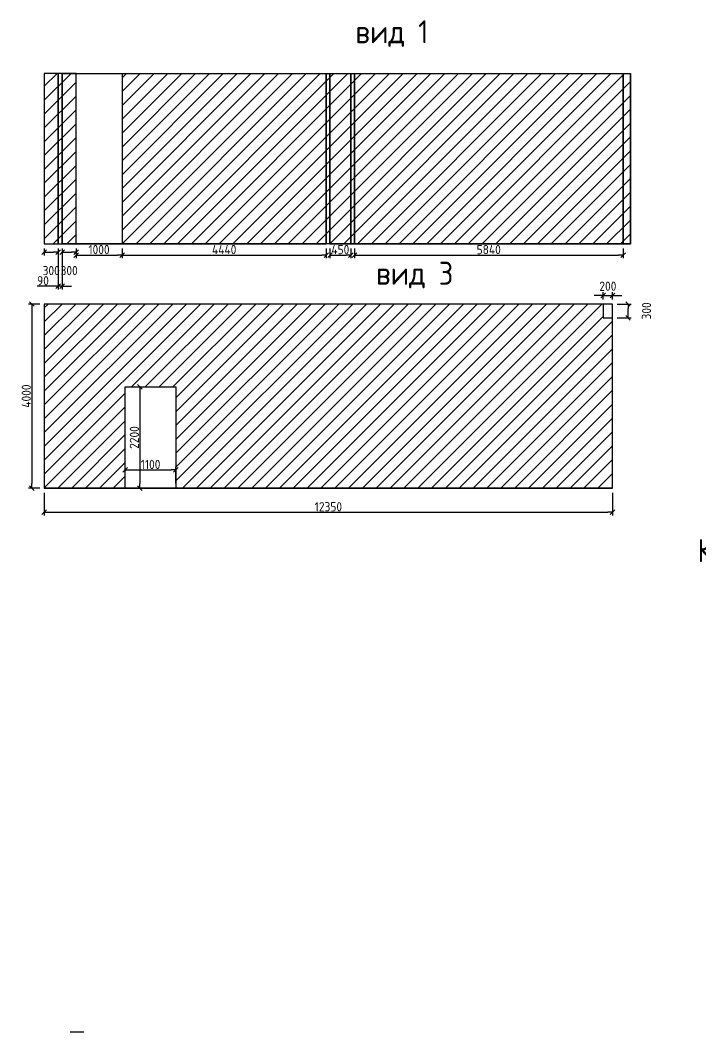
# Model space of a CAD drawing. Header units: millimetres. Extents: x -24360 to 609566, y -391049 to 148426.
# Drawn here: x 278849 to 293641, y -236044 to -214072 of the extents above; entities that cross this region are included whole.
import ezdxf

# ---------------------------------------------------------------- set-up
doc = ezdxf.new("R2010")
doc.units = ezdxf.units.MM
doc.layers.get('Defpoints').update_dxf_attribs({"color": 140})
for name, color, linetype, lineweight in [('осново', 7, 'Continuous', 30), ('Уголки', 1, 'Continuous', 30), ('Штриховка', 7, 'Continuous', 30)]:
    doc.layers.add(name, color=color, linetype=linetype, lineweight=lineweight)
doc.styles.add('СПДС', font='isocpeur.ttf', dxfattribs={"width": 0.9})
doc.dimstyles.new('Размера А3', dxfattribs={"dimtxt": 200, "dimasz": 100, "dimexe": 70, "dimexo": 100, "dimgap": 20, "dimtad": 1, "dimdec": 0, "dimrnd": 10, "dimzin": 0, "dimdsep": 46, "dimtxsty": 'СПДС', "dimblk": 'ARROWHEAD_6', "dimcen": 1, "dimclrd": 256, "dimclre": 256, "dimclrt": 256, "dimazin": 0, "dimtfac": 1, "dimtdec": 0, "dimtmove": 2, "dimatfit": 3, "dimfxl": 1, "dimtolj": 1, "dimtzin": 0, "dimarcsym": 0})

# ---------------------------------------------------------------- blocks, each defined once
blk = doc.blocks.new('ARROWHEAD_6')
at = {"color": 0, "linetype": 'Continuous'}
for p, q in [((0, 0), (-1, 0)), ((-0.5, -0.5), (0.5, 0.5))]:
    blk.add_line(p, q, dxfattribs=at)
blk = doc.blocks.new('*D731')
at = {"lineweight": -2, "transparency": 16777216}
for p, q in [((279372, -219028), (279372, -219180)), ((279672, -219028), (279672, -219180)), ((279472, -219110), (279572, -219110))]:
    blk.add_line(p, q, dxfattribs=at)
at = {"layer": 'Defpoints', "color": 0, "lineweight": 15, "transparency": 16777216}
for p in [(279372, -218928), (279672, -218928), (279672, -219110)]:
    blk.add_point(p, dxfattribs=at)
at = {"lineweight": -2, "transparency": 16777216, "xscale": 100, "yscale": 100, "zscale": 100, "rotation": 180}
blk.add_blockref('ARROWHEAD_6', (279372, -219110), dxfattribs=at)
at = {"lineweight": -2, "transparency": 16777216, "xscale": 100, "yscale": 100, "zscale": 100}
blk.add_blockref('ARROWHEAD_6', (279672, -219110), dxfattribs=at)
at = {"transparency": 16777216, "insert": (279522, -219510), "char_height": 200, "attachment_point": 5, "style": 'СПДС'}
blk.add_mtext('\\A1;300', dxfattribs=at)
blk = doc.blocks.new('*D732')
at = {"lineweight": -2, "transparency": 16777216}
for p, q in [((279672, -219028), (279672, -219920)), ((279762, -219028), (279762, -219920)), ((279572, -219850), (279216, -219850)), ((279762, -219850), (279672, -219850)), ((279862, -219850), (279962, -219850))]:
    blk.add_line(p, q, dxfattribs=at)
at = {"layer": 'Defpoints', "color": 0, "lineweight": 15, "transparency": 16777216}
for p in [(279672, -218928), (279762, -218928), (279762, -219850)]:
    blk.add_point(p, dxfattribs=at)
at = {"lineweight": -2, "transparency": 16777216, "xscale": 100, "yscale": 100, "zscale": 100}
blk.add_blockref('ARROWHEAD_6', (279672, -219850), dxfattribs=at)
at = {"lineweight": -2, "transparency": 16777216, "xscale": 100, "yscale": 100, "zscale": 100, "rotation": 180}
blk.add_blockref('ARROWHEAD_6', (279762, -219850), dxfattribs=at)
at = {"transparency": 16777216, "insert": (279344, -219730), "char_height": 200, "attachment_point": 5, "style": 'СПДС'}
blk.add_mtext('\\A1;90', dxfattribs=at)
blk = doc.blocks.new('*D733')
at = {"lineweight": -2, "transparency": 16777216}
for p, q in [((279762, -219028), (279762, -219180)), ((280062, -219028), (280062, -219180)), ((279862, -219110), (279962, -219110))]:
    blk.add_line(p, q, dxfattribs=at)
at = {"layer": 'Defpoints', "color": 0, "lineweight": 15, "transparency": 16777216}
for p in [(279762, -218928), (280062, -218928), (280062, -219110)]:
    blk.add_point(p, dxfattribs=at)
at = {"lineweight": -2, "transparency": 16777216, "xscale": 100, "yscale": 100, "zscale": 100, "rotation": 180}
blk.add_blockref('ARROWHEAD_6', (279762, -219110), dxfattribs=at)
at = {"lineweight": -2, "transparency": 16777216, "xscale": 100, "yscale": 100, "zscale": 100}
blk.add_blockref('ARROWHEAD_6', (280062, -219110), dxfattribs=at)
at = {"transparency": 16777216, "insert": (279912, -219510), "char_height": 200, "attachment_point": 5, "style": 'СПДС'}
blk.add_mtext('\\A1;300', dxfattribs=at)
blk = doc.blocks.new('*D734')
at = {"lineweight": -2, "transparency": 16777216}
for p, q in [((280062, -219028), (280062, -219244)), ((281062, -219028), (281062, -219244)), ((280162, -219174), (280962, -219174))]:
    blk.add_line(p, q, dxfattribs=at)
at = {"layer": 'Defpoints', "color": 0, "lineweight": 15, "transparency": 16777216}
for p in [(280062, -218928), (281062, -218928), (281062, -219174)]:
    blk.add_point(p, dxfattribs=at)
at = {"lineweight": -2, "transparency": 16777216, "xscale": 100, "yscale": 100, "zscale": 100, "rotation": 180}
blk.add_blockref('ARROWHEAD_6', (280062, -219174), dxfattribs=at)
at = {"lineweight": -2, "transparency": 16777216, "xscale": 100, "yscale": 100, "zscale": 100}
blk.add_blockref('ARROWHEAD_6', (281062, -219174), dxfattribs=at)
at = {"transparency": 16777216, "insert": (280562, -219054), "char_height": 200, "attachment_point": 5, "style": 'СПДС'}
blk.add_mtext('\\A1;1000', dxfattribs=at)
blk = doc.blocks.new('*D735')
at = {"lineweight": -2, "transparency": 16777216}
for p, q in [((281062, -219028), (281062, -219244)), ((285502, -219028), (285502, -219244)), ((281162, -219174), (285402, -219174))]:
    blk.add_line(p, q, dxfattribs=at)
at = {"layer": 'Defpoints', "color": 0, "lineweight": 15, "transparency": 16777216}
for p in [(281062, -218928), (285502, -218928), (285502, -219174)]:
    blk.add_point(p, dxfattribs=at)
at = {"lineweight": -2, "transparency": 16777216, "xscale": 100, "yscale": 100, "zscale": 100, "rotation": 180}
blk.add_blockref('ARROWHEAD_6', (281062, -219174), dxfattribs=at)
at = {"lineweight": -2, "transparency": 16777216, "xscale": 100, "yscale": 100, "zscale": 100}
blk.add_blockref('ARROWHEAD_6', (285502, -219174), dxfattribs=at)
at = {"transparency": 16777216, "insert": (283282, -219054), "char_height": 200, "attachment_point": 5, "style": 'СПДС'}
blk.add_mtext('\\A1;4440', dxfattribs=at)
blk = doc.blocks.new('*D736')
at = {"lineweight": -2, "transparency": 16777216}
for p, q in [((285582, -219028), (285582, -219244)), ((286032, -219028), (286032, -219244)), ((285682, -219174), (285932, -219174))]:
    blk.add_line(p, q, dxfattribs=at)
at = {"layer": 'Defpoints', "color": 0, "lineweight": 15, "transparency": 16777216}
for p in [(285582, -218928), (286032, -218928), (286032, -219174)]:
    blk.add_point(p, dxfattribs=at)
at = {"lineweight": -2, "transparency": 16777216, "xscale": 100, "yscale": 100, "zscale": 100, "rotation": 180}
blk.add_blockref('ARROWHEAD_6', (285582, -219174), dxfattribs=at)
at = {"lineweight": -2, "transparency": 16777216, "xscale": 100, "yscale": 100, "zscale": 100}
blk.add_blockref('ARROWHEAD_6', (286032, -219174), dxfattribs=at)
at = {"transparency": 16777216, "insert": (285807, -219054), "char_height": 200, "attachment_point": 5, "style": 'СПДС'}
blk.add_mtext('\\A1;450', dxfattribs=at)
blk = doc.blocks.new('*D737')
at = {"lineweight": -2, "transparency": 16777216}
for p, q in [((286112, -219028), (286112, -219244)), ((291952, -219028), (291952, -219244)), ((286212, -219174), (291852, -219174))]:
    blk.add_line(p, q, dxfattribs=at)
at = {"layer": 'Defpoints', "color": 0, "lineweight": 15, "transparency": 16777216}
for p in [(286112, -218928), (291952, -218928), (291952, -219174)]:
    blk.add_point(p, dxfattribs=at)
at = {"lineweight": -2, "transparency": 16777216, "xscale": 100, "yscale": 100, "zscale": 100, "rotation": 180}
blk.add_blockref('ARROWHEAD_6', (286112, -219174), dxfattribs=at)
at = {"lineweight": -2, "transparency": 16777216, "xscale": 100, "yscale": 100, "zscale": 100}
blk.add_blockref('ARROWHEAD_6', (291952, -219174), dxfattribs=at)
at = {"transparency": 16777216, "insert": (289032, -219054), "char_height": 200, "attachment_point": 5, "style": 'СПДС'}
blk.add_mtext('\\A1;5840', dxfattribs=at)
blk = doc.blocks.new('*D752')
at = {"lineweight": -2, "transparency": 16777216}
for p, q in [((279272, -220236), (279030, -220236)), ((279100, -220336), (279100, -224136)), ((279272, -224236), (279030, -224236))]:
    blk.add_line(p, q, dxfattribs=at)
at = {"layer": 'Defpoints', "color": 0, "lineweight": 15, "transparency": 16777216}
for p in [(279372, -220236), (279100, -224236), (279372, -224236)]:
    blk.add_point(p, dxfattribs=at)
at = {"lineweight": -2, "transparency": 16777216, "xscale": 100, "yscale": 100, "zscale": 100}
for p, rotation in [((279100, -220236), 90), ((279100, -224236), 270)]:
    blk.add_blockref('ARROWHEAD_6', p, dxfattribs=dict(at, rotation=rotation))
at = {"transparency": 16777216, "insert": (278980, -222236), "char_height": 200, "attachment_point": 5, "rotation": 90, "style": 'СПДС'}
blk.add_mtext('\\A1;4000', dxfattribs=at)
blk = doc.blocks.new('*D753')
at = {"lineweight": -2, "transparency": 16777216}
for p, q in [((279372, -224336), (279372, -224830)), ((291722, -224336), (291722, -224830)), ((279472, -224760), (291622, -224760))]:
    blk.add_line(p, q, dxfattribs=at)
at = {"layer": 'Defpoints', "color": 0, "lineweight": 15, "transparency": 16777216}
for p in [(279372, -224236), (291722, -224236), (291722, -224760)]:
    blk.add_point(p, dxfattribs=at)
at = {"lineweight": -2, "transparency": 16777216, "xscale": 100, "yscale": 100, "zscale": 100, "rotation": 180}
blk.add_blockref('ARROWHEAD_6', (279372, -224760), dxfattribs=at)
at = {"lineweight": -2, "transparency": 16777216, "xscale": 100, "yscale": 100, "zscale": 100}
blk.add_blockref('ARROWHEAD_6', (291722, -224760), dxfattribs=at)
at = {"transparency": 16777216, "insert": (285547, -224640), "char_height": 200, "attachment_point": 5, "style": 'СПДС'}
blk.add_mtext('\\A1;12350', dxfattribs=at)
blk = doc.blocks.new('*D754')
at = {"lineweight": -2, "transparency": 16777216}
for p, q in [((291822, -220236), (292130, -220236)), ((292060, -220436), (292060, -220336)), ((291822, -220536), (292130, -220536))]:
    blk.add_line(p, q, dxfattribs=at)
at = {"layer": 'Defpoints', "color": 0, "lineweight": 15, "transparency": 16777216}
for p in [(291722, -220236), (292060, -220236), (291722, -220536)]:
    blk.add_point(p, dxfattribs=at)
at = {"lineweight": -2, "transparency": 16777216, "xscale": 100, "yscale": 100, "zscale": 100}
for p, rotation in [((292060, -220236), 90), ((292060, -220536), 270)]:
    blk.add_blockref('ARROWHEAD_6', p, dxfattribs=dict(at, rotation=rotation))
at = {"transparency": 16777216, "insert": (292460, -220386), "char_height": 200, "attachment_point": 5, "rotation": 90, "style": 'СПДС'}
blk.add_mtext('\\A1;300', dxfattribs=at)
blk = doc.blocks.new('*D755')
at = {"lineweight": -2, "transparency": 16777216}
for p, q in [((291422, -220050), (291322, -220050)), ((291522, -220136), (291522, -219980)), ((291522, -220050), (291722, -220050)), ((291722, -220136), (291722, -219980)), ((291822, -220050), (291922, -220050))]:
    blk.add_line(p, q, dxfattribs=at)
at = {"layer": 'Defpoints', "color": 0, "lineweight": 15, "transparency": 16777216}
for p in [(291722, -220050), (291522, -220236), (291722, -220236)]:
    blk.add_point(p, dxfattribs=at)
at = {"lineweight": -2, "transparency": 16777216, "xscale": 100, "yscale": 100, "zscale": 100}
blk.add_blockref('ARROWHEAD_6', (291522, -220050), dxfattribs=at)
at = {"lineweight": -2, "transparency": 16777216, "xscale": 100, "yscale": 100, "zscale": 100, "rotation": 180}
blk.add_blockref('ARROWHEAD_6', (291722, -220050), dxfattribs=at)
at = {"transparency": 16777216, "insert": (291622, -219850), "char_height": 200, "attachment_point": 5, "style": 'СПДС'}
blk.add_mtext('\\A1;200', dxfattribs=at)
blk = doc.blocks.new('*D756')
at = {"lineweight": -2, "transparency": 16777216}
for p, q in [((281132, -224136), (281132, -223770)), ((281232, -223840), (282132, -223840)), ((282232, -224136), (282232, -223770))]:
    blk.add_line(p, q, dxfattribs=at)
at = {"layer": 'Defpoints', "color": 0, "lineweight": 15, "transparency": 16777216}
for p in [(282232, -223840), (281132, -224236), (282232, -224236)]:
    blk.add_point(p, dxfattribs=at)
at = {"lineweight": -2, "transparency": 16777216, "xscale": 100, "yscale": 100, "zscale": 100, "rotation": 180}
blk.add_blockref('ARROWHEAD_6', (281132, -223840), dxfattribs=at)
at = {"lineweight": -2, "transparency": 16777216, "xscale": 100, "yscale": 100, "zscale": 100}
blk.add_blockref('ARROWHEAD_6', (282232, -223840), dxfattribs=at)
at = {"transparency": 16777216, "insert": (281682, -223720), "char_height": 200, "attachment_point": 5, "style": 'СПДС'}
blk.add_mtext('\\A1;1100', dxfattribs=at)
blk = doc.blocks.new('*D757')
at = {"lineweight": -2, "transparency": 16777216}
for p, q in [((281232, -222036), (281520, -222036)), ((281450, -222136), (281450, -224136)), ((281232, -224236), (281520, -224236))]:
    blk.add_line(p, q, dxfattribs=at)
at = {"layer": 'Defpoints', "color": 0, "lineweight": 15, "transparency": 16777216}
for p in [(281132, -222036), (281132, -224236), (281450, -224236)]:
    blk.add_point(p, dxfattribs=at)
at = {"lineweight": -2, "transparency": 16777216, "xscale": 100, "yscale": 100, "zscale": 100}
for p, rotation in [((281450, -222036), 90), ((281450, -224236), 270)]:
    blk.add_blockref('ARROWHEAD_6', p, dxfattribs=dict(at, rotation=rotation))
at = {"transparency": 16777216, "insert": (281330, -223136), "char_height": 200, "attachment_point": 5, "rotation": 90, "style": 'СПДС'}
blk.add_mtext('\\A1;2200', dxfattribs=at)

msp = doc.modelspace()

# ---------------------------------------------------------------- hatches: boundary and pattern name
at = {"layer": 'Штриховка'}
h = msp.add_hatch(dxfattribs=at)
h.set_pattern_fill('ANSI31', color=3, scale=67)
h.paths.add_polyline_path([(322490.216, -220536.198), (321700.216, -220536.198), (321700.216, -223276.198), (320200.216, -223276.198), (320200.216, -220536.198), (319320.216, -220536.198), (319320.216, -223276.198), (316920.216, -223276.198), (316920.216, -220536.198), (316790.216, -220536.198), (316790.216, -224236.198), (322490.216, -224236.198)])
h.paths.add_polyline_path([(315560.216, -220536.198), (315070.216, -220536.198), (315070.216, -223276.198), (313570.216, -223276.198), (313570.216, -220536.198), (312690.216, -220536.198), (312690.216, -223276.198), (310290.216, -223276.198), (310290.216, -220536.198), (310160.216, -220536.198), (310160.216, -224236.198), (315560.216, -224236.198)])
h.paths.add_polyline_path([(308930.216, -220536.198), (308430.216, -220536.198), (308430.216, -223276.198), (306930.216, -223276.198), (306930.216, -220536.198), (306050.216, -220536.198), (306050.216, -223276.198), (303650.216, -223276.198), (303650.216, -220536.198), (303520.216, -220536.198), (303520.216, -224236.198), (308930.216, -224236.198)])
h.paths.add_polyline_path([(302290.216, -220536.198), (301790.216, -220536.198), (301790.216, -223276.198), (300290.216, -223276.198), (300290.216, -220536.198), (299380.216, -220536.198), (299380.216, -223276.198), (296980.216, -223276.198), (296980.216, -220536.198), (296720.216, -220536.198), (296720.216, -224236.198), (302290.216, -224236.198)])
h.paths.add_polyline_path([(291721.525, -220536.198), (291521.525, -220536.198), (291521.525, -220236.198), (279371.525, -220236.198), (279371.525, -224236.198), (281131.525, -224236.198), (281131.525, -222036.198), (282231.525, -222036.198), (282231.525, -224236.198), (291721.525, -224236.198)])
h.paths.add_polyline_path([(285501.525, -215227.627), (281061.525, -215227.627), (281061.525, -218927.627), (285501.525, -218927.627)])
h.paths.add_polyline_path([(291951.525, -215227.627), (286111.525, -215227.627), (286111.525, -218927.627), (291951.525, -218927.627)])
h.paths.add_polyline_path([(280061.525, -215227.627), (279761.525, -215227.627), (279761.525, -218927.627), (280061.525, -218927.627)])
h.paths.add_polyline_path([(301891.155, -215227.627), (295871.155, -215227.627), (295871.155, -218927.627), (301891.155, -218927.627)])
h.paths.add_polyline_path([(303281.155, -215227.627), (302501.155, -215227.627), (302501.155, -218927.627), (303281.155, -218927.627)])
h.paths.add_polyline_path([(308061.155, -215227.627), (306191.155, -215227.627), (306191.155, -218927.627), (308061.155, -218927.627)])
h.paths.add_polyline_path([(309481.155, -215227.627), (308711.155, -215227.627), (308711.155, -218927.627), (309481.155, -218927.627)])
h.paths.add_polyline_path([(314281.155, -215227.627), (312381.155, -215227.627), (312381.155, -218927.627), (314281.155, -218927.627)])
h.paths.add_polyline_path([(320581.155, -214927.627), (314931.155, -214927.627), (314931.155, -218927.627), (320581.155, -218927.627)])
h.paths.add_polyline_path([(324244.941, -228919.425), (318624.941, -228919.425), (318624.941, -229919.425), (324244.941, -229919.425)])
h.paths.add_polyline_path([(317439.532, -228919.425), (311819.532, -228919.425), (311819.532, -229919.425), (317439.532, -229919.425)])
h.paths.add_polyline_path([(310305.767, -226338.286), (307445.767, -226338.286), (307445.767, -230038.286), (308405.767, -230038.286), (308405.767, -227788.286), (309505.767, -227788.286), (309505.767, -230038.286), (310305.767, -230038.286)])
h.paths.add_polyline_path([(307265.497, -226338.286), (304405.497, -226338.286), (304405.497, -230038.286), (305205.497, -230038.286), (305205.497, -227788.286), (306305.497, -227788.286), (306305.497, -230038.286), (307265.497, -230038.286)])
h.paths.add_polyline_path([(303207.302, -226338.286), (302757.302, -226338.286), (302757.302, -229038.286), (303207.302, -229038.286)])
h.paths.add_polyline_path([(302757.302, -226338.286), (302307.302, -226338.286), (302307.302, -230038.286), (302757.302, -230038.286), (302757.302, -229038.286)])
h.paths.add_polyline_path([(302307.302, -226338.286), (301857.302, -226338.286), (301857.302, -230038.286), (302307.302, -230038.286)])
h.paths.add_polyline_path([(301857.302, -226338.286), (301407.302, -226338.286), (301407.302, -230038.286), (301857.302, -230038.286)])
h.paths.add_polyline_path([(299657.94, -226338.286), (299207.94, -226338.286), (299207.94, -230038.286), (299657.94, -230038.286)])
h.paths.add_polyline_path([(299207.94, -226338.286), (298757.94, -226338.286), (298757.94, -230038.286), (299207.94, -230038.286)])
h.paths.add_polyline_path([(298757.94, -226338.286), (298307.94, -226338.286), (298307.94, -230038.286), (298757.94, -230038.286)])
h.paths.add_polyline_path([(298307.94, -226338.286), (297857.94, -226338.286), (297857.94, -230038.286), (298307.94, -230038.286)])
h.paths.add_polyline_path([(297350.89, -226338.286), (296900.89, -226338.286), (296900.89, -230038.286), (297350.89, -230038.286)])
h.paths.add_polyline_path([(296900.89, -226338.286), (296450.89, -226338.286), (296450.89, -230038.286), (296900.89, -230038.286)])
h.paths.add_polyline_path([(296450.89, -226338.286), (296000.89, -226338.286), (296000.89, -230038.286), (296450.89, -230038.286)])
h.paths.add_polyline_path([(296000.89, -226338.286), (295550.89, -226338.286), (295550.89, -230038.286), (296000.89, -230038.286)])
h.paths.add_polyline_path([(302610.216, -220536.198), (302290.216, -220536.198), (302290.216, -224236.198), (302610.216, -224236.198)])
h.paths.add_polyline_path([(303200.216, -220536.198), (302610.216, -220536.198), (302610.216, -224236.198), (303200.216, -224236.198)])
h.paths.add_polyline_path([(303520.216, -220536.198), (303200.216, -220536.198), (303200.216, -224236.198), (303520.216, -224236.198)])
h.paths.add_polyline_path([(309250.216, -220536.198), (308930.216, -220536.198), (308930.216, -224236.198), (309250.216, -224236.198)])
h.paths.add_polyline_path([(309840.216, -220536.198), (309250.216, -220536.198), (309250.216, -224236.198), (309840.216, -224236.198)])
h.paths.add_polyline_path([(310160.216, -220536.198), (309840.216, -220536.198), (309840.216, -224236.198), (310160.216, -224236.198)])
h.paths.add_polyline_path([(315880.216, -220536.198), (315560.216, -220536.198), (315560.216, -224236.198), (315880.216, -224236.198)])
h.paths.add_polyline_path([(316470.216, -220536.198), (315880.216, -220536.198), (315880.216, -224236.198), (316470.216, -224236.198)])
h.paths.add_polyline_path([(316790.216, -220536.198), (316470.216, -220536.198), (316470.216, -224236.198), (316790.216, -224236.198)])
h.paths.add_polyline_path([(314391.155, -215227.627), (314281.155, -215227.627), (314281.155, -218927.627), (314391.155, -218927.627)])
h.paths.add_polyline_path([(314821.155, -215227.627), (314391.155, -215227.627), (314391.155, -218927.627), (314821.155, -218927.627)])
h.paths.add_polyline_path([(314931.155, -215227.627), (314821.155, -215227.627), (314821.155, -218927.627), (314931.155, -218927.627)])
h.paths.add_polyline_path([(308171.155, -215227.627), (308061.155, -215227.627), (308061.155, -218927.627), (308171.155, -218927.627)])
h.paths.add_polyline_path([(308601.155, -215227.627), (308171.155, -215227.627), (308171.155, -218927.627), (308601.155, -218927.627)])
h.paths.add_polyline_path([(308711.155, -215227.627), (308601.155, -215227.627), (308601.155, -218927.627), (308711.155, -218927.627)])
h.paths.add_polyline_path([(302171.155, -215227.627), (301891.155, -215227.627), (301891.155, -218927.627), (302171.155, -218927.627)])
h.paths.add_polyline_path([(302501.155, -215227.627), (302421.155, -215227.627), (302421.155, -218927.627), (302501.155, -218927.627)])
h.paths.add_polyline_path([(279671.525, -215227.627), (279371.525, -215227.627), (279371.525, -218927.627), (279671.525, -218927.627)])
h.paths.add_polyline_path([(279761.525, -215227.627), (279671.525, -215227.627), (279671.525, -218927.627), (279761.525, -218927.627)])
h.paths.add_polyline_path([(285581.525, -215227.627), (285501.525, -215227.627), (285501.525, -218927.627), (285581.525, -218927.627)])
h.paths.add_polyline_path([(286031.525, -215227.627), (285581.525, -215227.627), (285581.525, -218927.627), (286031.525, -218927.627)])
h.paths.add_polyline_path([(286111.525, -215227.627), (286031.525, -215227.627), (286031.525, -218927.627), (286111.525, -218927.627)])
h.paths.add_polyline_path([(292111.525, -215227.627), (291951.525, -215227.627), (291951.525, -218927.627), (292111.525, -218927.627)])

# ---------------------------------------------------------------- linework, layer by layer
at = {"layer": 'осново'}
for p, q in [((279371.525, -218927.627), (279671.525, -218927.627)), ((279671.525, -218927.627), (279851.525, -218927.627)), ((279851.525, -218927.627), (285501.525, -218927.627)), ((285581.525, -218927.627), (285501.525, -218927.627)), ((285581.525, -218927.627), (286031.525, -218927.627)), ((286031.525, -218927.627), (286111.525, -218927.627)), ((286111.525, -218927.627), (291951.525, -218927.627)), ((291951.525, -218927.627), (292031.525, -218927.627)), ((292031.525, -218927.627), (292111.525, -218927.627)), ((291721.525, -224236.198), (279371.525, -224236.198)), ((279931.281, -236043.567), (280231.281, -236043.567))]:
    msp.add_line(p, q, dxfattribs=at)
for points in [[(279371.525, -218927.627), (279761.525, -218927.627), (279761.525, -215227.627), (279371.525, -215227.627)], [(279671.525, -218927.627), (279761.525, -218927.627), (279761.525, -215227.627), (279671.525, -215227.627)], [(279761.525, -215227.627), (285501.525, -215227.627), (285501.525, -218927.627), (279761.525, -218927.627)], [(279761.525, -218927.627), (280061.525, -218927.627), (280061.525, -215227.627), (279761.525, -215227.627)], [(280061.525, -215227.627), (281061.525, -215227.627), (281061.525, -218927.627), (280061.525, -218927.627)], [(285501.525, -215227.627), (285581.525, -215227.627), (285581.525, -218927.627), (285501.525, -218927.627)], [(285581.525, -215227.627), (286031.525, -215227.627), (286031.525, -218927.627), (285581.525, -218927.627)], [(286031.525, -215227.627), (286111.525, -215227.627), (286111.525, -218927.627), (286031.525, -218927.627)], [(286111.525, -215227.627), (291951.525, -215227.627), (291951.525, -218927.627), (286111.525, -218927.627)], [(291951.525, -215227.627), (292111.525, -215227.627), (292111.525, -218927.627), (291951.525, -218927.627)], [(279371.525, -224236.198), (291721.525, -224236.198), (291721.525, -220236.198), (279371.525, -220236.198)], [(291721.525, -220236.198), (291521.525, -220236.198), (291521.525, -220536.198), (291721.525, -220536.198)], [(281131.525, -222036.198), (282231.525, -222036.198), (282231.525, -224236.198), (281131.525, -224236.198)]]:
    msp.add_lwpolyline(points, close=True, dxfattribs=at)
at = {"layer": 'Уголки'}
for points in [[(279671.525, -218927.627), (279671.525, -215227.627)], [(285581.525, -218927.627), (285581.525, -215227.627)], [(286031.525, -218927.627), (286031.525, -215227.627)], [(292111.525, -218927.627), (292111.525, -215227.627)]]:
    msp.add_lwpolyline(points, dxfattribs=at)

# ---------------------------------------------------------------- texts
at = {"layer": 'осново', "char_height": 500, "attachment_point": 1, "style": 'СПДС'}
for s, width, insert in [('вид 1', 3371.81454, (286133.239, -214072.268)), ('вид 3', 3371.81454, (286582.409, -219317.704)), ('Колонна №2', 3740, (293570, -225340))]:
    msp.add_mtext_dynamic_manual_height_columns(s, width=width, gutter_width=1678.372, heights=[0], dxfattribs=dict(at, insert=insert))

# ---------------------------------------------------------------- dimensions: what is measured, and where the dimension line sits
dim = msp.add_linear_dim(base=(279761.525, -219850), p1=(279671.525, -218927.627), p2=(279761.525, -218927.627), dimstyle='Размера А3', override={"dimtmove": 0})
dim.commit()
dim.dimension.update_dxf_attribs({"geometry": '*D732', "text_midpoint": (279343.525, -219850), "dimtype": 160})
for base, p1, p2, picture, middle in [((279671.525, -219110), (279371.525, -218927.627), (279671.525, -218927.627), '*D731', (279521.525, -219510)), ((280061.525, -219110), (279761.525, -218927.627), (280061.525, -218927.627), '*D733', (279911.525, -219510)), ((281061.525, -219173.814), (280061.525, -218927.627), (281061.525, -218927.627), '*D734', (280561.525, -219053.814)), ((285501.525, -219173.814), (281061.525, -218927.627), (285501.525, -218927.627), '*D735', (283281.525, -219053.814)), ((286031.525, -219173.814), (285581.525, -218927.627), (286031.525, -218927.627), '*D736', (285806.525, -219053.814)), ((291951.525, -219173.814), (286111.525, -218927.627), (291951.525, -218927.627), '*D737', (289031.525, -219053.814)), ((291721.525, -220050), (291521.525, -220236.198), (291721.525, -220236.198), '*D755', (291621.525, -219850)), ((282231.525, -223840), (281131.525, -224236.198), (282231.525, -224236.198), '*D756', (281681.525, -223720)), ((291721.525, -224760), (279371.525, -224236.198), (291721.525, -224236.198), '*D753', (285546.525, -224640))]:
    dim = msp.add_linear_dim(base=base, p1=p1, p2=p2, dimstyle='Размера А3')
    dim.commit()
    dim.dimension.update_dxf_attribs({"geometry": picture, "text_midpoint": middle})
for base, p1, p2, picture, middle in [((279100, -224236.198), (279371.525, -220236.198), (279371.525, -224236.198), '*D752', (278980, -222236.198)), ((292060, -220236.198), (291721.525, -220536.198), (291721.525, -220236.198), '*D754', (292460, -220386.198)), ((281450, -224236.198), (281131.525, -222036.198), (281131.525, -224236.198), '*D757', (281330, -223136.198))]:
    dim = msp.add_linear_dim(base=base, p1=p1, p2=p2, angle=90, dimstyle='Размера А3')
    dim.commit()
    dim.dimension.update_dxf_attribs({"geometry": picture, "text_midpoint": middle})

doc.saveas('drawing.dxf')
